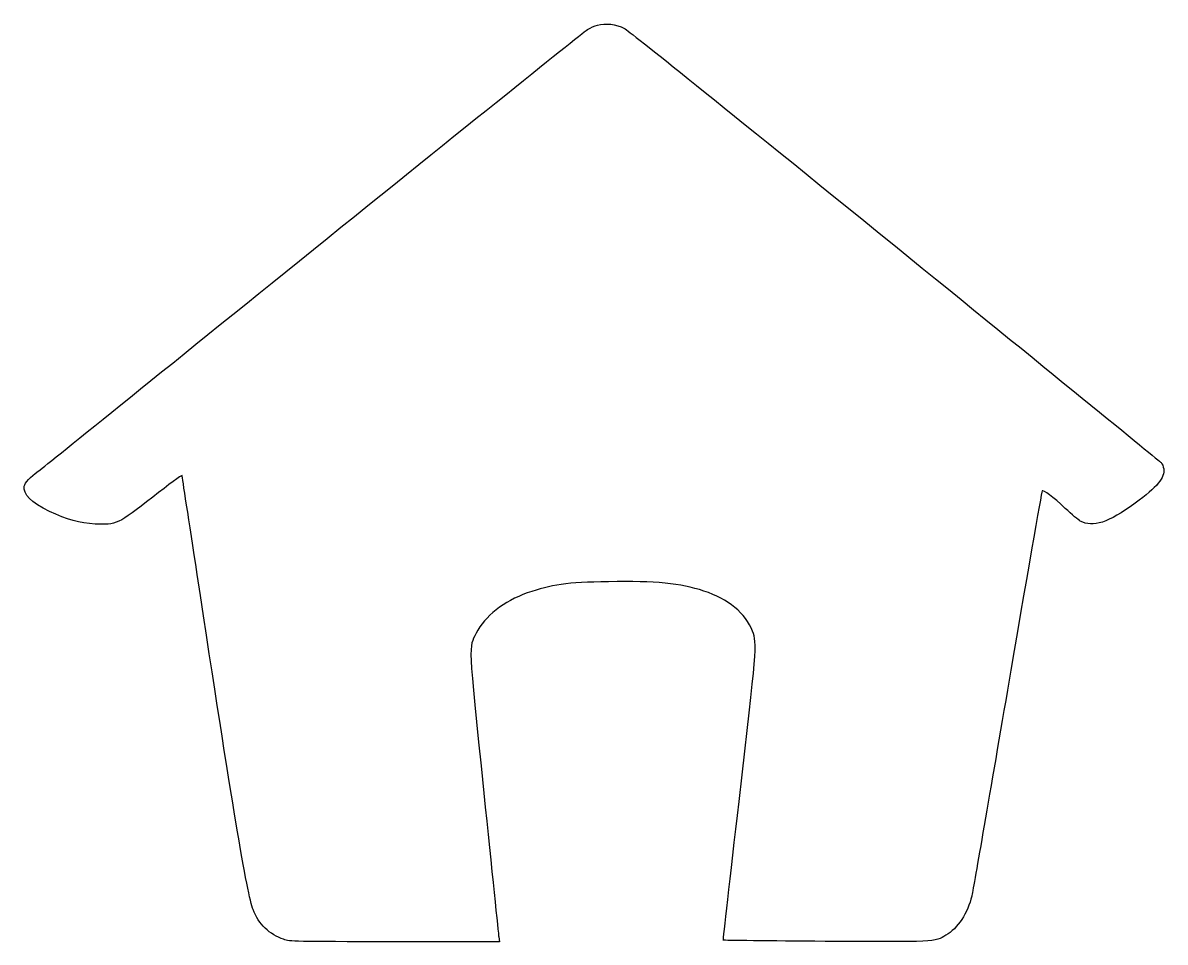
# Model space of a CAD drawing. Header units: centimetres. Extents: x -17.7 to 17.7, y -14.2 to 14.2.
import ezdxf

# ---------------------------------------------------------------- set-up
doc = ezdxf.new("R2010")
doc.units = ezdxf.units.CM
doc.header["$MEASUREMENT"] = 0
doc.layers.add('Layer 1', color=7, linetype='Continuous')

msp = doc.modelspace()

# ---------------------------------------------------------------- linework, layer by layer
at = {"layer": 'Layer 1'}
msp.add_open_spline([(0.10583, 14.15344), (0.01764, 14.12875), (-0.11289, 14.07583), (-0.18345, 14.03702), (-0.18345, 14.03702), (-0.25401, 14.00174), (-4.07812, 10.92905), (-8.68187, 7.2143), (-8.68187, 7.2143), (-13.28562, 3.49955), (-17.11679, 0.41274), (-17.1944, 0.3563), (-17.1944, 0.3563), (-17.4484, 0.17286), (-17.60362, 0.00705), (-17.62479, -0.10937), (-17.62479, -0.10937), (-17.67065, -0.35984), (-17.42371, -0.60679), (-16.84515, -0.88548), (-16.84515, -0.88548), (-16.3054, -1.14654), (-15.91382, -1.2559), (-15.43051, -1.27706), (-15.43051, -1.27706), (-14.77434, -1.30881), (-14.72848, -1.28764), (-13.65251, -0.4445), (-13.65251, -0.4445), (-13.15862, -0.05644), (-12.7494, 0.24342), (-12.74587, 0.21872), (-12.74587, 0.21872), (-12.73881, 0.19755), (-12.53068, -1.18181), (-12.27668, -2.83986), (-12.27668, -2.83986), (-11.20424, -9.91658), (-10.73151, -12.74233), (-10.54807, -13.208), (-10.54807, -13.208), (-10.37168, -13.65603), (-10.04007, -13.98058), (-9.60263, -14.12522), (-9.60263, -14.12522), (-9.39096, -14.1993), (-9.32746, -14.1993), (-6.15599, -14.1993), (-6.15599, -14.1993), (-6.15599, -14.1993), (-2.92455, -14.1993), (-2.92455, -14.1993), (-2.92455, -14.1993), (-2.92455, -14.1993), (-2.94572, -14.05113), (-2.94572, -14.05113), (-2.94572, -14.05113), (-2.9563, -13.96646), (-3.16444, -11.96621), (-3.40786, -9.59907), (-3.40786, -9.59907), (-3.89822, -4.79776), (-3.88411, -5.13643), (-3.64422, -4.65665), (-3.64422, -4.65665), (-3.37964, -4.13101), (-2.78697, -3.66534), (-2.06378, -3.41134), (-2.06378, -3.41134), (-1.30531, -3.14676), (-0.86081, -3.08326), (0.448, -3.06209), (0.448, -3.06209), (1.92261, -3.0374), (2.65639, -3.10795), (3.40075, -3.35137), (3.40075, -3.35137), (4.15569, -3.59831), (4.68839, -4.03576), (4.90711, -4.59668), (4.90711, -4.59668), (5.05175, -4.96004), (5.03411, -5.18582), (4.4873, -9.86012), (4.4873, -9.86012), (4.21213, -12.21668), (3.99341, -14.1499), (4.00047, -14.15343), (4.00047, -14.15343), (4.00753, -14.16049), (5.42216, -14.17812), (7.14725, -14.18871), (7.14725, -14.18871), (10.58683, -14.20988), (10.53039, -14.2134), (10.89022, -14.00174), (10.89022, -14.00174), (11.24653, -13.7936), (11.56755, -13.30324), (11.6875, -12.78818), (11.6875, -12.78818), (11.71925, -12.66118), (12.21314, -9.79662), (12.79169, -6.42054), (12.79169, -6.42054), (13.36672, -3.04446), (13.85002, -0.27162), (13.86413, -0.25398), (13.86413, -0.25398), (13.90294, -0.20812), (14.20632, -0.43742), (14.58027, -0.79373), (14.58027, -0.79373), (14.77783, -0.9807), (14.98949, -1.16062), (15.04594, -1.18884), (15.04594, -1.18884), (15.44811, -1.39345), (15.90319, -1.24176), (16.73927, -0.63498), (16.73927, -0.63498), (17.42366, -0.13404), (17.6706, 0.15877), (17.62827, 0.43394), (17.62827, 0.43394), (17.61416, 0.50097), (17.57888, 0.58563), (17.5436, 0.62444), (17.5436, 0.62444), (17.50832, 0.66325), (13.81121, 3.67597), (9.32388, 7.31663), (9.32388, 7.31663), (3.94402, 11.68049), (1.09005, 13.97355), (0.94188, 14.05469), (0.94188, 14.05469), (0.6773, 14.18875), (0.36332, 14.22755), (0.1058, 14.15347), (0.1058, 14.15347), (0.1058, 14.15347), (0.10583, 14.15344), (0.10583, 14.15344)], degree=3, knots=[0, 0, 0, 0, 0.02702703, 0.02702703, 0.02702703, 0.02702703, 0.05405405, 0.05405405, 0.05405405, 0.05405405, 0.08108108, 0.08108108, 0.08108108, 0.08108108, 0.10810811, 0.10810811, 0.10810811, 0.10810811, 0.13513514, 0.13513514, 0.13513514, 0.13513514, 0.16216216, 0.16216216, 0.16216216, 0.16216216, 0.18918919, 0.18918919, 0.18918919, 0.18918919, 0.21621622, 0.21621622, 0.21621622, 0.21621622, 0.24324324, 0.24324324, 0.24324324, 0.24324324, 0.27027027, 0.27027027, 0.27027027, 0.27027027, 0.2972973, 0.2972973, 0.2972973, 0.2972973, 0.32432432, 0.32432432, 0.32432432, 0.32432432, 0.35135135, 0.35135135, 0.35135135, 0.35135135, 0.37837838, 0.37837838, 0.37837838, 0.37837838, 0.40540541, 0.40540541, 0.40540541, 0.40540541, 0.43243243, 0.43243243, 0.43243243, 0.43243243, 0.45945946, 0.45945946, 0.45945946, 0.45945946, 0.48648649, 0.48648649, 0.48648649, 0.48648649, 0.51351351, 0.51351351, 0.51351351, 0.51351351, 0.54054054, 0.54054054, 0.54054054, 0.54054054, 0.56756757, 0.56756757, 0.56756757, 0.56756757, 0.59459459, 0.59459459, 0.59459459, 0.59459459, 0.62162162, 0.62162162, 0.62162162, 0.62162162, 0.64864865, 0.64864865, 0.64864865, 0.64864865, 0.67567568, 0.67567568, 0.67567568, 0.67567568, 0.7027027, 0.7027027, 0.7027027, 0.7027027, 0.72972973, 0.72972973, 0.72972973, 0.72972973, 0.75675676, 0.75675676, 0.75675676, 0.75675676, 0.78378378, 0.78378378, 0.78378378, 0.78378378, 0.81081081, 0.81081081, 0.81081081, 0.81081081, 0.83783784, 0.83783784, 0.83783784, 0.83783784, 0.86486486, 0.86486486, 0.86486486, 0.86486486, 0.89189189, 0.89189189, 0.89189189, 0.89189189, 0.91891892, 0.91891892, 0.91891892, 0.91891892, 0.94594595, 0.94594595, 0.94594595, 0.94594595, 1, 1, 1, 1], dxfattribs=at)

doc.saveas('drawing.dxf')
